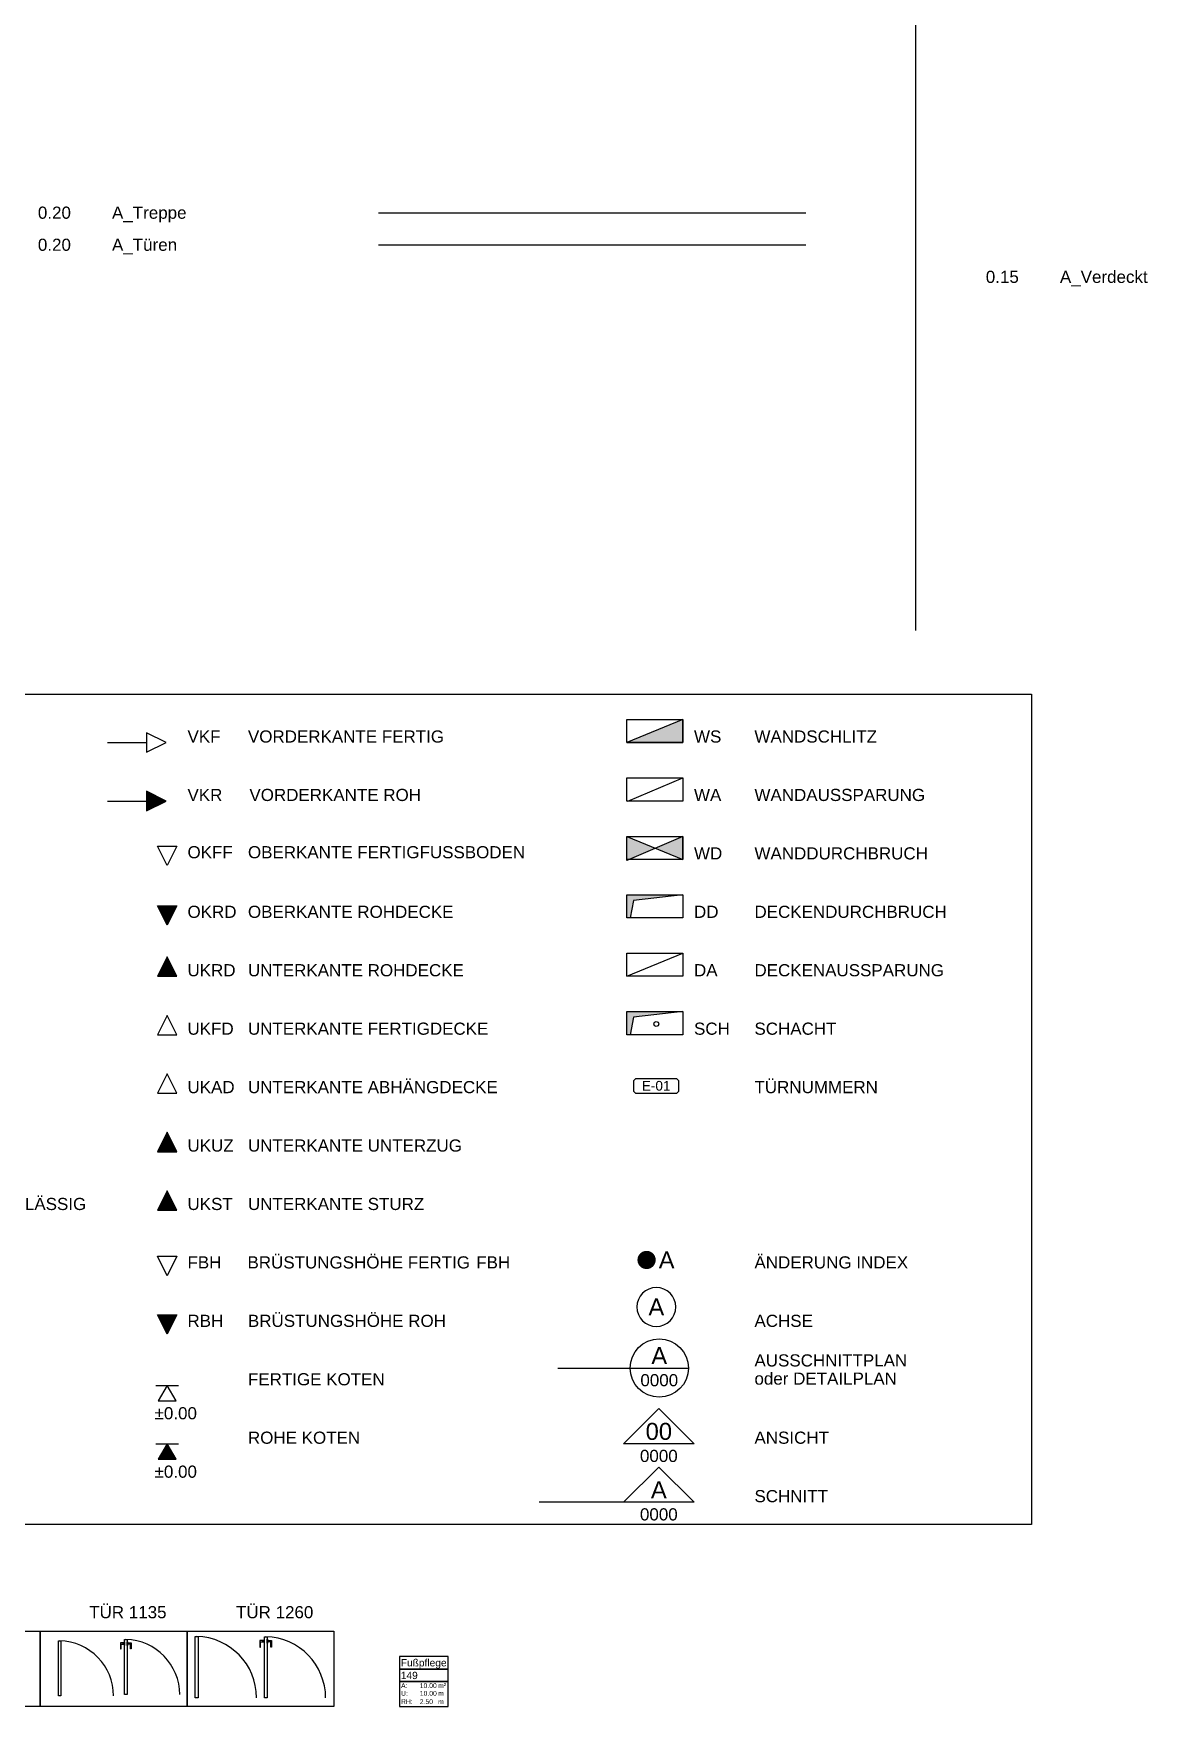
# Model space of a CAD drawing. Extents: x 17699 to 28884, y -7809 to 6608.
# Drawn here: x 19941 to 22233, y -374 to 3069 of the extents above; entities that cross this region are included whole.
import ezdxf
from ezdxf.enums import TextEntityAlignment as Align

# ---------------------------------------------------------------- set-up
doc = ezdxf.new("R2010")
doc.units = 0
doc.linetypes.add('VERDECKT', pattern=[9.525, 6.35, -3.175])
for name, color, linetype in [('A_Aussparungen', 7, 'Continuous'), ('A_Raumstempel', 7, 'Continuous'), ('A_Text 100', 7, 'Continuous'), ('A_Treppe', 4, 'Continuous'), ('A_Türen', 2, 'Continuous'), ('A_Verdeckt', 9, 'VERDECKT')]:
    doc.layers.add(name, color=color, linetype=linetype)
doc.styles.add('ARIAL', font='arial.ttf')

# ---------------------------------------------------------------- blocks, each defined once
blk = doc.blocks.new('L_019_Beton Wasserundurchlässig')
at = {"style": 'ARIAL'}
for s, p in [('WU', (0, 0)), ('BETON WASSERUNDURCHLÄSSIG', (90.1, 0))]:
    blk.add_text(s, height=25, dxfattribs=at).set_placement(p)
blk = doc.blocks.new('L_021_VKF')
blk.add_lwpolyline([(-164.3, 0), (-84.1, 0), (-84.1, -20), (-44.1, 0), (-84.1, 20), (-84.1, 0)])
at = {"style": 'ARIAL'}
for s, p in [('VKF', (0, 0)), ('VORDERKANTE FERTIG', (124.4, 0))]:
    blk.add_text(s, height=25, dxfattribs=at).set_placement(p)
blk = doc.blocks.new('L_022_VKR')
blk.add_hatch(color=256).paths.add_polyline_path([(-84.1, 0), (-84.1, -20), (-44.1, 0), (-84.1, 20)])
blk.add_lwpolyline([(-164.3, 0), (-84.1, 0), (-84.1, -20), (-44.1, 0), (-84.1, 20), (-84.1, 0)])
at = {"style": 'ARIAL'}
for s, p in [('VKR', (0, 0)), ('VORDERKANTE ROH', (127.4, 0))]:
    blk.add_text(s, height=25, dxfattribs=at).set_placement(p)
blk = doc.blocks.new('L_023_OKFF')
blk.add_lwpolyline([(-41.9, -15), (-61.9, 25), (-21.9, 25), (-41.9, -15)])
at = {"style": 'ARIAL'}
blk.add_text('OBERKANTE FERTIGFUSSBODEN', height=25, dxfattribs=at).set_placement((124.4, 0))
at = {"layer": 'A_Text 100', "style": 'ARIAL'}
blk.add_text('OKFF', height=25, dxfattribs=at).set_placement((0, 0))
blk = doc.blocks.new('L_024_OKRD')
blk.add_hatch(color=0).paths.add_polyline_path([(-41.9, -15), (-61.9, 25), (-21.9, 25)])
at = {"color": 0}
blk.add_lwpolyline([(-41.9, -15), (-61.9, 25), (-21.9, 25), (-41.9, -15)], dxfattribs=at)
at = {"style": 'ARIAL'}
blk.add_text('OBERKANTE ROHDECKE', height=25, dxfattribs=at).set_placement((124.4, 0))
at = {"layer": 'A_Text 100', "style": 'ARIAL'}
blk.add_text('OKRD', height=25, dxfattribs=at).set_placement((0, 0))
blk = doc.blocks.new('L_025_UKRD')
blk.add_hatch(color=0).paths.add_polyline_path([(-41.9, 40), (-61.9, 0), (-21.9, 0)])
at = {"color": 0}
blk.add_lwpolyline([(-41.9, 40), (-61.9, 0), (-21.9, 0), (-41.9, 40)], dxfattribs=at)
at = {"style": 'ARIAL'}
blk.add_text('UNTERKANTE ROHDECKE', height=25, dxfattribs=at).set_placement((124.4, 0))
at = {"layer": 'A_Text 100', "style": 'ARIAL'}
blk.add_text('UKRD', height=25, dxfattribs=at).set_placement((0, 0))
blk = doc.blocks.new('L_026_UKFD')
blk.add_lwpolyline([(-41.9, 39.7), (-61.9, -0.3), (-21.9, -0.3), (-41.9, 39.7)])
at = {"style": 'ARIAL'}
blk.add_text('UNTERKANTE FERTIGDECKE', height=25, dxfattribs=at).set_placement((124.4, 0))
at = {"layer": 'A_Text 100', "style": 'ARIAL'}
blk.add_text('UKFD', height=25, dxfattribs=at).set_placement((0, 0))
blk = doc.blocks.new('L_027_UKAD')
blk.add_lwpolyline([(-41.9, 39.7), (-61.9, -0.3), (-21.9, -0.3), (-41.9, 39.7)])
at = {"style": 'ARIAL'}
blk.add_text('UNTERKANTE ABHÄNGDECKE', height=25, dxfattribs=at).set_placement((124.4, 0))
at = {"layer": 'A_Text 100', "style": 'ARIAL'}
blk.add_text('UKAD', height=25, dxfattribs=at).set_placement((0, 0))
blk = doc.blocks.new('L_028_UKUZ')
blk.add_hatch(color=0).paths.add_polyline_path([(-41.9, 39.7), (-61.9, -0.3), (-21.9, -0.3)])
at = {"color": 0}
blk.add_lwpolyline([(-41.9, 39.7), (-61.9, -0.3), (-21.9, -0.3), (-41.9, 39.7)], dxfattribs=at)
at = {"style": 'ARIAL'}
blk.add_text('UNTERKANTE UNTERZUG', height=25, dxfattribs=at).set_placement((124.4, 0))
at = {"layer": 'A_Text 100', "style": 'ARIAL'}
blk.add_text('UKUZ', height=25, dxfattribs=at).set_placement((0, 0))
blk = doc.blocks.new('L_028_UKST')
blk.add_hatch(color=0).paths.add_polyline_path([(-41.9, 39.7), (-61.9, -0.3), (-21.9, -0.3)])
at = {"color": 0}
blk.add_lwpolyline([(-41.9, 39.7), (-61.9, -0.3), (-21.9, -0.3), (-41.9, 39.7)], dxfattribs=at)
at = {"style": 'ARIAL'}
blk.add_text('UNTERKANTE STURZ', height=25, dxfattribs=at).set_placement((124.4, 0))
at = {"layer": 'A_Text 100', "style": 'ARIAL'}
blk.add_text('UKST', height=25, dxfattribs=at).set_placement((0, 0))
blk = doc.blocks.new('L_029_FBH')
blk.add_lwpolyline([(-41.9, -15), (-61.9, 25), (-21.9, 25), (-41.9, -15)])
at = {"style": 'ARIAL'}
for s, p in [('BRÜSTUNGSHÖHE FERTIG', (123.5, 0)), ('FBH', (594.2, 0))]:
    blk.add_text(s, height=25, dxfattribs=at).set_placement(p)
at = {"layer": 'A_Text 100', "style": 'ARIAL'}
blk.add_text('FBH', height=25, dxfattribs=at).set_placement((0, 0))
blk = doc.blocks.new('L_030_RBH')
blk.add_hatch(color=0).paths.add_polyline_path([(-41.9, -15), (-61.9, 25), (-21.9, 25)])
at = {"color": 0}
blk.add_lwpolyline([(-41.9, -15), (-61.9, 25), (-21.9, 25), (-41.9, -15)], dxfattribs=at)
at = {"style": 'ARIAL'}
blk.add_text('BRÜSTUNGSHÖHE ROH', height=25, dxfattribs=at).set_placement((124.4, 0))
at = {"layer": 'A_Text 100', "style": 'ARIAL'}
blk.add_text('RBH', height=25, dxfattribs=at).set_placement((0, 0))
blk = doc.blocks.new('Z_KOTE FERTIG')
at = {"color": 0}
blk.add_line((-0.231, 0), (0.231, 0), dxfattribs=at)
blk.add_lwpolyline([(0.185, -0.32), (0, 0), (-0.185, -0.32), (0.185, -0.32)], close=True, dxfattribs=at)
at = {"color": 0, "style": 'ARIAL'}
blk.add_attdef('F', text='', height=0.25, dxfattribs=at).set_placement((-0.258, -0.449), align=Align.TOP_LEFT)
blk = doc.blocks.new('L_031_FERTIGE KOTEN')
at = {"xscale": 100, "yscale": 100, "zscale": 100}
blk.add_blockref('Z_KOTE FERTIG', (-41.9, 0), dxfattribs=at).add_auto_attribs({'F': '%%p0.00'})
at = {"style": 'ARIAL'}
blk.add_text('FERTIGE KOTEN', height=25, dxfattribs=at).set_placement((124.4, 0))
blk = doc.blocks.new('Z_KOTE ROH')
blk.add_hatch(color=0).paths.add_polyline_path([(0.185, -0.32), (0, 0), (-0.185, -0.32)])
at = {"color": 0}
blk.add_line((-0.231, 0), (0.231, 0), dxfattribs=at)
blk.add_lwpolyline([(0.185, -0.32), (0, 0), (-0.185, -0.32), (0.185, -0.32)], close=True, dxfattribs=at)
at = {"color": 0, "style": 'ARIAL'}
blk.add_attdef('F', text='', height=0.25, dxfattribs=at).set_placement((-0.258, -0.449), align=Align.TOP_LEFT)
blk = doc.blocks.new('L_032_ROHE KOTEN')
at = {"xscale": 100, "yscale": 100, "zscale": 100}
blk.add_blockref('Z_KOTE ROH', (-41.9, 0), dxfattribs=at).add_auto_attribs({'F': '%%P0.00'})
at = {"style": 'ARIAL'}
blk.add_text('ROHE KOTEN', height=25, dxfattribs=at).set_placement((124.4, 0))
blk = doc.blocks.new('L_033_WANDSCHLITZ')
at = {"layer": 'A_Aussparungen'}
blk.add_hatch(color=0, dxfattribs=at).paths.add_polyline_path([(-23, 47.5), (-138.2, 0), (-23, 0)])
blk.add_lwpolyline([(-138.2, 47.5), (-23, 47.5), (-23, 0), (-138.2, 0)], close=True, dxfattribs=at)
blk.add_lwpolyline([(-23, 47.5), (-138.2, 0), (-23, 0), (-23, 47.5)], dxfattribs=at)
at = {"style": 'ARIAL'}
for s, p in [('WS', (0, 0)), ('WANDSCHLITZ', (124.4, 0))]:
    blk.add_text(s, height=25, dxfattribs=at).set_placement(p)
blk = doc.blocks.new('L_034_WANDAUSSPARUND')
at = {"layer": 'A_Aussparungen'}
blk.add_lwpolyline([(-138.2, 47.5), (-23, 47.5), (-23, 0), (-138.2, 0)], close=True, dxfattribs=at)
blk.add_lwpolyline([(-136.5, 0), (-23, 47.5)], dxfattribs=at)
at = {"style": 'ARIAL'}
for s, p in [('WA', (0, 0)), ('WANDAUSSPARUNG', (124.4, 0))]:
    blk.add_text(s, height=25, dxfattribs=at).set_placement(p)
blk = doc.blocks.new('L_035_WANDDURCHBRUCH')
at = {"layer": 'A_Aussparungen'}
blk.add_hatch(color=0, dxfattribs=at).paths.add_polyline_path([(-138.2, -2.5), (-138.2, 47.5), (-23, 0), (-23, 47.5)])
blk.add_lwpolyline([(-138.2, 47.5), (-23, 47.5), (-23, 0), (-138.2, 0)], close=True, dxfattribs=at)
blk.add_lwpolyline([(-138.2, -2.5), (-138.2, 47.5), (-23, 0), (-23, 47.5), (-138.2, -2.5)], dxfattribs=at)
at = {"style": 'ARIAL'}
for s, p in [('WD', (0, 0)), ('WANDDURCHBRUCH', (124.4, 0))]:
    blk.add_text(s, height=25, dxfattribs=at).set_placement(p)
blk = doc.blocks.new('L_036_DECKENDURCHBRUCH')
at = {"layer": 'A_Aussparungen'}
blk.add_hatch(color=0, dxfattribs=at).paths.add_polyline_path([(-138.2, 0), (-138.2, 47.5), (-23, 47.5), (-124.2, 36.1), (-131.2, 0)])
blk.add_lwpolyline([(-138.2, 47.5), (-23, 47.5), (-23, 0), (-138.2, 0)], close=True, dxfattribs=at)
blk.add_lwpolyline([(-138.2, 0), (-138.2, 47.5), (-23, 47.5), (-124.2, 36.1), (-131.2, 0), (-138.2, 0)], dxfattribs=at)
at = {"style": 'ARIAL'}
for s, p in [('DD', (0, 0)), ('DECKENDURCHBRUCH', (124.4, 0))]:
    blk.add_text(s, height=25, dxfattribs=at).set_placement(p)
blk = doc.blocks.new('L_037_DECKENAUSSPARUNG')
at = {"layer": 'A_Aussparungen'}
blk.add_lwpolyline([(-138.2, 47.5), (-23, 47.5), (-23, 0), (-138.2, 0)], close=True, dxfattribs=at)
blk.add_lwpolyline([(-138.2, 0), (-23, 47.5)], dxfattribs=at)
at = {"style": 'ARIAL'}
for s, p in [('DA', (0, 0)), ('DECKENAUSSPARUNG', (124.4, 0))]:
    blk.add_text(s, height=25, dxfattribs=at).set_placement(p)
blk = doc.blocks.new('L_038_SCHACHT')
at = {"layer": 'A_Aussparungen'}
blk.add_hatch(color=0, dxfattribs=at).paths.add_polyline_path([(-138.2, 0), (-138.2, 47.5), (-23, 47.5), (-124.2, 36.1), (-131.2, 0)])
blk.add_lwpolyline([(-138.2, 47.5), (-23, 47.5), (-23, 0), (-138.2, 0)], close=True, dxfattribs=at)
blk.add_lwpolyline([(-138.2, 0), (-138.2, 47.5), (-23, 47.5), (-124.2, 36.1), (-131.2, 0), (-138.2, 0)], dxfattribs=at)
blk.add_circle((-77.6, 22.2), 5, dxfattribs=at)
at = {"style": 'ARIAL'}
for s, p in [('SCH', (0, 0)), ('SCHACHT', (124.4, 0))]:
    blk.add_text(s, height=25, dxfattribs=at).set_placement(p)
blk = doc.blocks.new('NUMMER TUER')
at = {"color": 0, "linetype": 'ByBlock', "ltscale": 10}
blk.add_lwpolyline([(-0.464, -0.107), (-0.424, -0.147), (0.424, -0.147), (0.464, -0.107), (0.464, 0.107), (0.424, 0.147), (-0.424, 0.147), (-0.464, 0.107)], close=True, dxfattribs=at)
at = {"color": 0, "linetype": 'ByBlock', "ltscale": 10, "style": 'ARIAL'}
blk.add_attdef('NUMMER', text='', height=0.2, dxfattribs=at).set_placement((0, -0.095), align=Align.CENTER)
blk = doc.blocks.new('L_039_TÜRNUMMERN')
at = {"xscale": 100, "yscale": 100, "zscale": 100}
blk.add_blockref('NUMMER TUER', (-77.9, 14.7), dxfattribs=at).add_auto_attribs({'NUMMER': 'E-01'})
at = {"style": 'ARIAL'}
blk.add_text('TÜRNUMMERN', height=25, dxfattribs=at).set_placement((124.4, 0))
blk = doc.blocks.new('Z_ÄNDERUNGSPUNKT')
at = {"const_width": 1.875}
blk.add_lwpolyline([(-0.9375, 0, 1), (0.9375, 0, 1)], format="xyb", close=True, dxfattribs=at)
at = {"color": 0, "style": 'ARIAL', "flags": 8}
blk.add_attdef('ÄNDERUNGSPUNKT', text='', height=3.5, dxfattribs=at).set_placement((2.5, 0), align=Align.MIDDLE_LEFT)
blk = doc.blocks.new('L_041_ÄNDERUNG INDEX')
at = {"xscale": 10, "yscale": 10, "zscale": 10}
blk.add_blockref('Z_ÄNDERUNGSPUNKT', (-97.6, 17.5), dxfattribs=at).add_auto_attribs({'ÄNDERUNGSPUNKT': 'A'})
at = {"style": 'ARIAL'}
blk.add_text('ÄNDERUNG INDEX', height=25, dxfattribs=at).set_placement((124.4, 0))
blk = doc.blocks.new('Z_ACHSE')
at = {"color": 6}
for start, end in [(90, 180), (0, 90), (180, 270), (270, 0)]:
    blk.add_arc((0, 0.4), 0.4, start, end, dxfattribs=at)
at = {"color": 0, "style": 'ARIAL'}
blk.add_attdef('ACHSE', text='', height=0.35, dxfattribs=at).set_placement((0, 0.4), align=Align.MIDDLE_CENTER)
blk = doc.blocks.new('L_042_ACHSE')
at = {"xscale": 100, "yscale": 100, "zscale": 100}
blk.add_blockref('Z_ACHSE', (-77.5, 1), dxfattribs=at).add_auto_attribs({'ACHSE': 'A'})
at = {"style": 'ARIAL'}
blk.add_text('ACHSE', height=25, dxfattribs=at).set_placement((124.4, 0))
blk = doc.blocks.new('PLANREFERENZ')
at = {"color": 0}
blk.add_lwpolyline([(1.484, 0), (2.684, 0)], dxfattribs=at)
blk.add_circle((2.084, 0), 0.6, dxfattribs=at)
at = {"layer": 'A_Raumstempel', "color": 0}
blk.add_lwpolyline([(0, 0), (1.484, 0)], dxfattribs=at)
at = {"color": 0, "style": 'ARIAL'}
for tag, height, p in [('DETAIL', 0.35, (2.084, 0.255)), ('ZEICHNUNG', 0.25, (2.084, -0.25))]:
    blk.add_attdef(tag, text='', height=height, dxfattribs=at).set_placement(p, align=Align.MIDDLE_CENTER)
blk = doc.blocks.new('L_043_AUSSCHNITTPLAN')
at = {"xscale": 100, "yscale": 100, "zscale": 100}
blk.add_blockref('PLANREFERENZ', (-279.9, 35.6), dxfattribs=at).add_auto_attribs({'ZEICHNUNG': '0000', 'DETAIL': 'A'})
at = {"style": 'ARIAL'}
for s, p in [('AUSSCHNITTPLAN', (124.4, 38.8)), ('oder DETAILPLAN', (124.4, 1.4))]:
    blk.add_text(s, height=25, dxfattribs=at).set_placement(p)
blk = doc.blocks.new('Z_ANSICHT')
at = {"layer": 'A_Raumstempel', "color": 0}
blk.add_lwpolyline([(-0.724, 0), (0, 0.724), (0.724, 0), (-0.724, 0)], dxfattribs=at)
at = {"color": 0, "style": 'ARIAL'}
for tag, height, p in [('DETAIL', 0.35, (0, 0.255)), ('ZEICHNUNG', 0.25, (0, -0.25))]:
    blk.add_attdef(tag, text='', height=height, dxfattribs=at).set_placement(p, align=Align.MIDDLE_CENTER)
blk = doc.blocks.new('L_044_ANSICHT')
at = {"xscale": 100, "yscale": 100, "zscale": 100}
blk.add_blockref('Z_ANSICHT', (-72.4, 0), dxfattribs=at).add_auto_attribs({'DETAIL': '00', 'ZEICHNUNG': '0000'})
at = {"style": 'ARIAL'}
blk.add_text('ANSICHT', height=25, dxfattribs=at).set_placement((124.4, 0))
blk = doc.blocks.new('L_045_SCHNITT')
at = {"xscale": 100, "yscale": 100, "zscale": 100}
blk.add_blockref('Z_ANSICHT', (-72.4, 0), dxfattribs=at).add_auto_attribs({'DETAIL': 'A', 'ZEICHNUNG': '0000'})
at = {"style": 'ARIAL'}
blk.add_text('SCHNITT', height=25, dxfattribs=at).set_placement((124.4, 0))
blk = doc.blocks.new('Raumblock5Z')
for points in [[(0, -25.8), (99.9, -25.8), (99.9, 0), (0, 0)], [(0, -51.6), (99.9, -51.6), (99.9, -25.8), (0, -25.8)], [(0, -102.6), (99.9, -102.6), (99.9, -51.6), (0, -51.6)]]:
    blk.add_lwpolyline(points, close=True)
at = {"style": 'ARIAL'}
for s, p in [('A:', (3, -64.9)), ('m²', (79.3, -64.9)), ('U:', (3, -80.9)), ('RH:', (2.9, -97.9)), ('m', (79.3, -80.9)), ('m', (79.2, -97.9))]:
    blk.add_text(s, height=10, dxfattribs=at).set_placement(p)
for tag, p, height in [('RBEZ', (2.4, -20.4), 15), ('RNR', (2.4, -46.5), 15), ('A', (41.5, -64.9), 10), ('U', (41.6, -80.9), 10), ('RH', (41.5, -97.9), 10)]:
    blk.add_attdef(tag, p, '', height=height, dxfattribs=at)
blk = doc.blocks.new('*U97')
blk.add_lwpolyline([(5.1, 0), (0, 0), (0, 113.5), (5.1, 113.5)], close=True)
at = {"color": 8}
blk.add_lwpolyline([(113.5, 0, 0.406688), (2.8, 113.5, 0.406909)], format="xyb", dxfattribs=at)
blk = doc.blocks.new('*U98')
for points in [[(-3.2, 106.7), (-8.3, 106.7), (-8.3, 94), (-7, 94), (-7, 103.7), (-3.2, 103.7)], [(-0.6, 103.9), (-0.6, 106.5), (-3.2, 106.5), (-3.2, 103.9)], [(0, 101.4), (0, 109), (-0.6, 109), (-0.6, 101.4)], [(5.1, 0), (0, 0), (0, 113.5), (5.1, 113.5)], [(5.1, 101.4), (5.1, 109), (5.7, 109), (5.7, 101.4)], [(5.7, 103.9), (5.7, 106.5), (8.3, 106.5), (8.3, 103.9)], [(8.3, 106.7), (13.4, 106.7), (13.4, 94), (12.1, 94), (12.1, 103.7), (8.3, 103.7)]]:
    blk.add_lwpolyline(points, close=True)
at = {"color": 8}
blk.add_lwpolyline([(113.5, 0, 0.406688), (2.8, 113.5, 0.406909)], format="xyb", dxfattribs=at)
blk = doc.blocks.new('*U100')
blk.add_lwpolyline([(5.7, 0), (0, 0), (0, 126), (5.7, 126)], close=True)
at = {"color": 8}
blk.add_lwpolyline([(126, 0, 0.406688), (3.2, 126, 0.406909)], format="xyb", dxfattribs=at)
blk = doc.blocks.new('*U102')
for points in [[(-3.5, 118.5), (-9.2, 118.5), (-9.2, 104.3), (-7.8, 104.3), (-7.8, 115.1), (-3.5, 115.1)], [(-0.7, 115.4), (-0.7, 118.2), (-3.5, 118.2), (-3.5, 115.4)], [(0, 112.5), (0, 121), (-0.7, 121), (-0.7, 112.5)], [(5.7, 0), (0, 0), (0, 126), (5.7, 126)], [(5.7, 112.5), (5.7, 121), (6.4, 121), (6.4, 112.5)], [(6.4, 115.4), (6.4, 118.2), (9.2, 118.2), (9.2, 115.4)], [(9.2, 118.5), (14.9, 118.5), (14.9, 104.3), (13.5, 104.3), (13.5, 115.1), (9.2, 115.1)]]:
    blk.add_lwpolyline(points, close=True)
at = {"color": 8}
blk.add_lwpolyline([(126, 0, 0.406688), (3.2, 126, 0.406909)], format="xyb", dxfattribs=at)

msp = doc.modelspace()

# ---------------------------------------------------------------- linework, layer by layer
msp.add_lwpolyline([(21756.083, 6601.338), (21756.083, 1839.953)])
for points in [[(18742.318, 1709.276), (21994.353, 1709.276), (21994.353, 0), (18742.318, 0)], [(19652.82, -219.175), (19954.913, -219.175), (19954.913, -374.341), (19652.82, -374.341)], [(19954.913, -219.175), (20257.006, -219.175), (20257.006, -374.341), (19954.913, -374.341)], [(20257.006, -219.175), (20559.099, -219.175), (20559.099, -374.341), (20257.006, -374.341)]]:
    msp.add_lwpolyline(points, close=True)
at = {"color": 6}
msp.add_lwpolyline([(21295.376, 46.175), (20981.71, 46.175)], dxfattribs=at)
at = {"layer": 'A_Treppe'}
msp.add_line((20650.715, 2699.736), (21530.169, 2699.736), dxfattribs=at)
at = {"layer": 'A_Türen'}
msp.add_line((20650.715, 2633.719), (21530.169, 2633.719), dxfattribs=at)

# ---------------------------------------------------------------- block references
for name, p in [('L_033_WANDSCHLITZ', (21300.141, 1609.431)), ('L_021_VKF', (20257.808, 1609.431)), ('L_034_WANDAUSSPARUND', (21300.141, 1489.181)), ('L_022_VKR', (20257.808, 1489.181)), ('L_035_WANDDURCHBRUCH', (21300.141, 1368.93)), ('L_023_OKFF', (20257.808, 1371.335)), ('L_024_OKRD', (20257.808, 1248.68)), ('L_036_DECKENDURCHBRUCH', (21300.141, 1248.68)), ('L_037_DECKENAUSSPARUNG', (21300.141, 1128.429)), ('L_025_UKRD', (20257.808, 1128.429)), ('L_026_UKFD', (20257.808, 1008.179)), ('L_038_SCHACHT', (21300.141, 1008.179)), ('L_027_UKAD', (20257.808, 887.928)), ('L_039_TÜRNUMMERN', (21300.141, 887.928)), ('L_028_UKUZ', (20257.808, 767.678)), ('L_019_Beton Wasserundurchlässig', (19375.273, 647.428)), ('L_028_UKST', (20257.808, 647.428)), ('L_029_FBH', (20257.808, 527.177)), ('L_041_ÄNDERUNG INDEX', (21300.141, 527.177)), ('L_042_ACHSE', (21300.141, 406.927)), ('L_030_RBH', (20257.808, 406.927)), ('L_043_AUSSCHNITTPLAN', (21300.141, 286.676)), ('L_031_FERTIGE KOTEN', (20257.808, 286.676)), ('L_044_ANSICHT', (21300.141, 166.426)), ('L_032_ROHE KOTEN', (20257.808, 166.426)), ('L_045_SCHNITT', (21300.141, 46.175))]:
    msp.add_blockref(name, p)
at = {"layer": 'A_Raumstempel', "ltscale": 15}
msp.add_blockref('Raumblock5Z', (20694.322, -271.348), dxfattribs=at).add_auto_attribs({'RBEZ': 'Fußpflege', 'RNR': '149', 'A': '10.00', 'U': '10.00', 'RH': '2.50'})
at = {"layer": 'A_Türen'}
for name, p in [('*U97', (19992.165, -352.573)), ('*U98', (20128.453, -349.863)), ('*U100', (20273.832, -356.175)), ('*U102', (20416.101, -356.599))]:
    msp.add_blockref(name, p, dxfattribs=at)

# ---------------------------------------------------------------- texts
at = {"style": 'ARIAL'}
for s, p in [('TÜR 1135', (20055.535, -192.679)), ('TÜR 1260', (20357.628, -192.679))]:
    msp.add_text(s, height=25, dxfattribs=at).set_placement(p)
at = {"layer": 'A_Treppe', "char_height": 25, "width": 7059.53558, "attachment_point": 1, "style": 'ARIAL'}
for s, insert in [('0.20', (19949.949, 2712.456)), ('A_Treppe', (20102.492, 2712.456))]:
    msp.add_mtext(s, dxfattribs=dict(at, insert=insert))
at = {"layer": 'A_Türen', "char_height": 25, "width": 7059.53558, "attachment_point": 1, "style": 'ARIAL'}
for s, insert in [('0.20', (19949.949, 2646.439)), ('A_Türen', (20102.492, 2646.439))]:
    msp.add_mtext(s, dxfattribs=dict(at, insert=insert))
at = {"layer": 'A_Verdeckt', "char_height": 25, "attachment_point": 1, "style": 'ARIAL'}
for s, insert, width in [('0.15', (21900.64, 2580.421), 70.08361), ('A_Verdeckt ', (22053.182, 2580.421), 7059.53558)]:
    msp.add_mtext(s, dxfattribs=dict(at, insert=insert, width=width))

doc.saveas('drawing.dxf')
